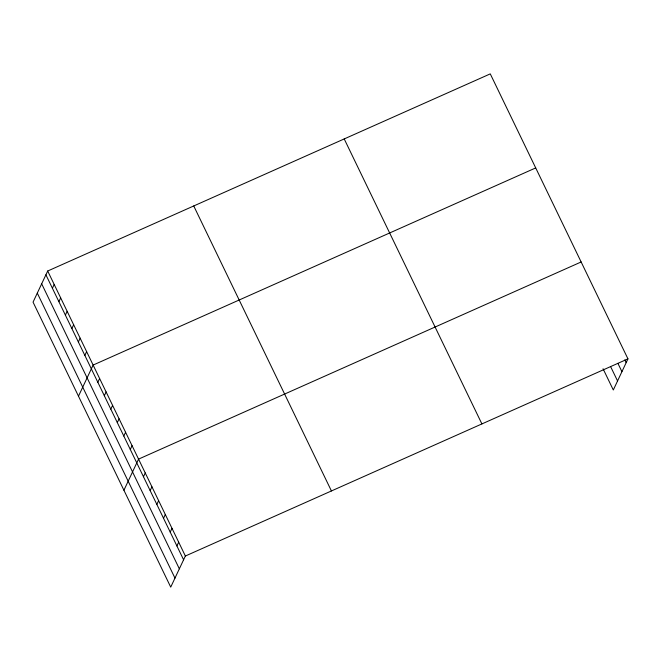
<?xml version="1.0" encoding="UTF-8"?>
<svg xmlns="http://www.w3.org/2000/svg" width="661" height="661" viewBox="0 0 661 661"><rect width="100%" height="100%" fill="white"/><g stroke="black" fill="none" stroke-linecap="round" stroke-linejoin="round"><path stroke-width="0.99" d="M47.691 271.018L33.05 302.135L170.728 587.125L185.369 556.017L627.95 358.865L490.272 73.875L47.691 271.018L185.369 556.017M52.401 288.237L54.185 284.453M58.895 301.672L60.672 297.888M65.381 315.107L67.166 311.323M71.875 328.542L73.652 324.758M78.362 341.977L80.146 338.192M84.856 355.411L86.632 351.627M78.485 396.179L93.127 365.062L535.707 167.919M97.836 382.289L99.613 378.505M104.322 395.724L106.107 391.94M110.817 409.159L112.593 405.375M117.311 422.594L119.087 418.81M123.797 436.029L125.582 432.244M130.291 449.463L132.068 445.679M123.921 490.231L138.562 459.114L581.143 261.971M143.47 476.738L145.246 472.954M150.154 490.586L151.931 486.802M156.839 504.426L158.623 500.641M163.531 518.265L165.308 514.481M170.216 532.113L171.992 528.329M176.9 545.953L178.685 542.169M627.95 358.865L613.309 389.982L603.055 368.755M624.835 359.881L626.165 362.649M617.911 363.368L621.927 371.672M610.863 367.119L617.556 380.967M344.216 138.934L481.902 423.924M193.739 205.959L331.425 490.958M45.906 274.802L183.593 559.801M41.668 283.817L179.346 568.815M37.297 293.112L174.975 578.111"/></g></svg>
